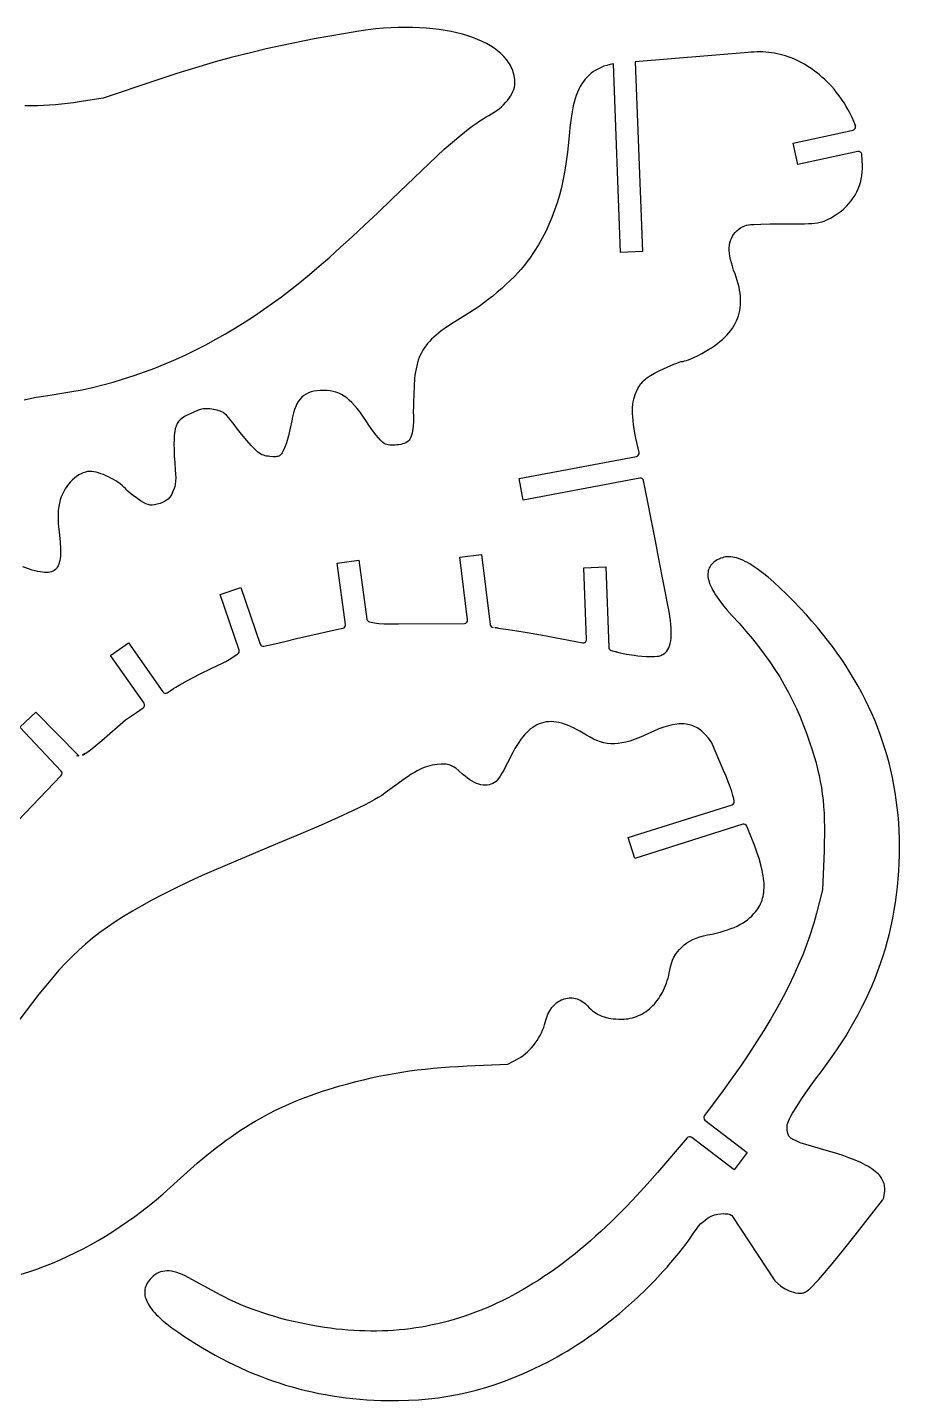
# Model space of a CAD drawing. Header units: millimetres. Extents: x 307 to 1088, y -456 to -130.
# Drawn here: x 496.6 to 686, y -429.7 to -131.4 of the extents above; entities that cross this region are included whole.
import ezdxf

# ---------------------------------------------------------------- set-up
doc = ezdxf.new("R2010")
doc.units = ezdxf.units.MM

msp = doc.modelspace()

# ---------------------------------------------------------------- linework, layer by layer
at = {"flags": 128}
for points in [[(495.899892, -212.302143), (497.472178, -211.95145), (498.479669, -211.757772), (500.060555, -211.489667), (501.998152, -211.182561), (504.075781, -210.87188), (506.259835, -210.522642), (508.469925, -210.104616), (510.701524, -209.619451), (512.950104, -209.068793), (515.211135, -208.454284), (517.480093, -207.777575), (519.752448, -207.040311), (522.023671, -206.24414), (524.289238, -205.390704), (526.544621, -204.481651), (528.785288, -203.518631), (531.006713, -202.503286), (533.204371, -201.437263), (535.373733, -200.32221), (537.510271, -199.159771), (539.609457, -197.951595), (541.783, -196.645783), (543.871363, -195.348689), (545.895271, -194.043555), (547.875455, -192.71363), (549.832639, -191.342158), (551.787555, -189.912386), (553.760929, -188.407557), (555.773487, -186.810924), (557.845962, -185.105726), (559.999077, -183.275212), (562.253564, -181.302628), (564.630151, -179.171217), (567.149564, -176.864232), (569.832531, -174.364911), (572.699783, -171.656505), (575.772044, -168.722258), (587.092506, -157.860514), (590.75345, -154.805515), (591.537674, -154.166924), (592.363658, -153.523031), (593.206576, -152.891371), (594.041601, -152.289477), (594.843905, -151.734887), (595.588669, -151.245133), (596.251061, -150.837753), (596.806254, -150.530278), (597.400307, -150.206564), (597.974498, -149.852909), (598.526278, -149.472447), (599.053099, -149.068319), (599.552414, -148.643663), (600.021677, -148.201619), (600.458339, -147.745321), (600.859855, -147.277912), (601.223671, -146.802529), (601.547248, -146.322308), (601.828031, -145.840388), (602.063475, -145.359911), (602.251032, -144.884012), (602.388156, -144.415828), (602.4723, -143.958503), (602.500914, -143.515169), (602.490821, -143.106986), (602.460693, -142.704374), (602.410747, -142.307413), (602.341201, -141.91618), (602.252278, -141.530759), (602.144193, -141.151226), (602.017169, -140.777664), (601.871425, -140.410149), (601.707179, -140.048761), (601.524652, -139.693583), (601.324064, -139.344692), (601.105632, -139.002168), (600.869577, -138.666091), (600.616117, -138.336539), (600.057864, -137.697338), (599.432628, -137.085196), (598.742166, -136.500751), (597.988234, -135.944645), (597.172586, -135.41751), (596.296975, -134.919982), (595.363163, -134.452704), (594.372901, -134.016308), (593.327945, -133.611434), (592.230054, -133.238718), (591.080979, -132.898798), (589.882477, -132.592307), (588.636303, -132.319886), (587.344216, -132.082172), (586.007969, -131.879801), (584.629316, -131.713411), (583.210016, -131.583637), (581.751822, -131.491119), (580.256489, -131.436491), (578.725777, -131.420392), (577.161438, -131.443456), (575.565226, -131.506325), (573.938901, -131.609634), (572.284214, -131.754018), (570.602924, -131.940118), (568.551854, -132.232467), (565.654873, -132.69979), (562.29717, -133.277715), (558.863927, -133.90187), (548.486836, -136.031917), (545.31066, -136.849845), (540.867284, -137.955654), (539.564334, -138.295434), (537.905925, -138.760237), (533.794585, -139.981939), (529.076986, -141.454819), (524.296842, -143.012928), (513.072172, -146.759386), (507.832225, -147.59847), (506.580493, -147.785785), (505.312337, -147.949619), (504.028541, -148.090067), (502.729888, -148.207215), (501.417157, -148.301161), (500.091133, -148.371993), (498.752597, -148.419804), (497.402332, -148.444687), (496.041119, -148.446728)], [(624.414805, -266.96589), (624.830816, -267.104679)]]:
    msp.add_lwpolyline(points, dxfattribs=at)
for points in [[(598.875946, -261.9139), (598.098094, -261.776808), (599.352975, -261.990879), (600.525392, -262.136544), (602.464346, -262.407819), (605.121019, -262.840728), (608.145545, -263.375663), (617.20956, -265.09568, 0.481977), (618.055088, -264.367869), (617.459799, -248.78019), (622.210336, -248.598769), (622.877516, -266.068917, 0.330252), (623.409029, -266.731433), (625.374462, -267.247396), (626.022717, -267.389971), (626.752568, -267.528334), (628.364956, -267.776138), (629.201458, -267.877444), (630.027466, -267.958255), (631.134289, -268.040834), (632.05503, -268.079943), (632.817262, -268.071374), (633.448568, -268.010912), (633.723739, -267.959904), (633.976518, -267.894347), (634.210356, -267.813709), (634.428693, -267.717469), (634.634981, -267.605097), (634.832664, -267.476066), (635.216012, -267.165927), (635.48331, -266.882736), (635.717899, -266.546447), (635.919785, -266.156871), (636.088975, -265.71382), (636.225472, -265.217103), (636.329282, -264.666535), (636.400416, -264.061926), (636.438876, -263.403086), (636.444669, -262.689829), (636.417802, -261.921965), (636.358279, -261.099307), (636.266109, -260.221666), (636.141295, -259.288851), (635.983845, -258.300677), (635.793766, -257.256953), (635.57106, -256.157491), (635.103271, -253.846669), (634.47228, -250.586288), (633.760758, -246.809705), (633.05139, -242.950285), (630.445536, -229.852474, 0.411417), (629.613687, -229.29093), (604.27027, -234.081768), (603.387228, -229.410499), (628.895217, -224.588551, 0.422253), (629.459563, -223.736278), (628.77675, -220.59748), (628.573531, -219.551957), (628.402933, -218.576793), (628.264785, -217.66716), (628.158911, -216.818226), (628.085136, -216.025164), (628.043286, -215.283143), (628.033189, -214.587336), (628.054665, -213.932912), (628.107544, -213.315042), (628.191649, -212.728897), (628.306808, -212.169649), (628.452843, -211.632466), (628.629583, -211.112521), (628.836852, -210.604984), (629.2079, -209.826352), (629.397542, -209.480644), (629.595044, -209.159366), (629.804239, -208.859039), (630.028961, -208.576181), (630.273045, -208.307316), (630.540329, -208.04896), (630.834642, -207.797637), (631.159821, -207.549864), (631.519703, -207.302159), (631.918117, -207.051048), (632.845891, -206.524673), (633.97382, -205.9429), (635.574939, -205.177038), (637.016509, -204.549861), (637.628087, -204.308506), (638.14053, -204.126092), (638.534088, -204.010713), (638.789009, -203.970456), (639.01741, -203.943315), (639.334958, -203.865535), (639.727235, -203.742568), (640.179818, -203.579867), (641.208225, -203.157075), (642.304816, -202.640791), (643.085848, -202.236106), (643.83161, -201.824077), (644.542202, -201.40448), (645.217724, -200.977097), (645.858276, -200.541705), (646.463957, -200.098083), (647.034867, -199.646013), (647.571104, -199.18527), (648.07277, -198.715639), (648.539965, -198.236894), (648.972788, -197.748818), (649.371337, -197.251188), (649.735715, -196.743784), (650.06602, -196.226387), (650.362351, -195.698774), (650.624808, -195.160723), (650.853492, -194.612017), (651.048503, -194.052433), (651.209939, -193.481753), (651.3379, -192.899752), (651.432486, -192.30621), (651.493798, -191.700912), (651.521935, -191.083629), (651.516996, -190.454147), (651.479082, -189.81224), (651.408291, -189.157693), (651.304725, -188.490279), (651.168482, -187.809782), (650.999663, -187.115981), (650.798364, -186.408652), (650.564691, -185.687577), (650.29874, -184.952535), (649.99037, -184.104714), (649.725928, -183.298497), (649.505469, -182.532528), (649.329043, -181.805454), (649.196708, -181.115922), (649.108515, -180.462577), (649.064514, -179.844067), (649.064763, -179.259038), (649.109316, -178.706138), (649.198223, -178.184011), (649.331537, -177.691304), (649.509312, -177.226665), (649.731605, -176.788736), (649.998463, -176.376169), (650.309945, -175.987608), (650.666101, -175.621698), (651.213182, -175.138442), (651.479624, -174.940699), (651.758104, -174.769641), (652.061198, -174.623344), (652.401487, -174.499877), (652.791545, -174.397317), (653.24395, -174.313732), (653.771285, -174.2472), (654.386122, -174.195793), (655.92862, -174.130637), (657.972067, -174.102849), (660.617083, -174.097012), (663.324142, -174.091699), (665.414711, -174.061879), (666.268039, -174.031278), (667.01432, -173.986747), (667.669245, -173.925684), (668.248501, -173.845489), (668.767785, -173.743559), (669.242786, -173.617293), (669.689194, -173.464088), (670.122702, -173.281344), (670.559, -173.066461), (671.013782, -172.816838), (672.041554, -172.202956), (672.707038, -171.767271), (673.339731, -171.294731), (673.938236, -170.787716), (674.501152, -170.248601), (675.02708, -169.679761), (675.514619, -169.083571), (675.962368, -168.462407), (676.36893, -167.818649), (676.732906, -167.154665), (677.05289, -166.472839), (677.327488, -165.775541), (677.5553, -165.065148), (677.73492, -164.344038), (677.864957, -163.614587), (677.944004, -162.879166), (677.970664, -162.140157), (677.963545, -161.464573), (677.854868, -159.041682, 0.464299), (676.991912, -158.376613), (663.962866, -161.191174), (662.959052, -156.544361), (675.974938, -153.732643, 0.463378), (676.357803, -152.44644), (676.451745, -152.732182), (675.977585, -151.487962), (675.66949, -150.805775), (675.309734, -150.084462), (674.903942, -149.334837), (674.457746, -148.567715), (673.976774, -147.793912), (673.466656, -147.024244), (672.933019, -146.269525), (672.381493, -145.54057), (671.817707, -144.848198), (671.247291, -144.20322), (670.742198, -143.670765), (670.230731, -143.157571), (669.713011, -142.66369), (669.189161, -142.189164), (668.659301, -141.734047), (668.123557, -141.298381), (667.582045, -140.882216), (667.034893, -140.485599), (666.482221, -140.108574), (665.924149, -139.751194), (665.360803, -139.413501), (664.792303, -139.095546), (664.218768, -138.797373), (663.640328, -138.519033), (663.057098, -138.26057), (662.469201, -138.022034), (661.876763, -137.803471), (661.279903, -137.604927), (660.678743, -137.42645), (660.073404, -137.26809), (659.464012, -137.129891), (658.850689, -137.011901), (658.233554, -136.914169), (657.612729, -136.83674), (656.988338, -136.779661), (656.360501, -136.742982), (655.729344, -136.726749), (655.094984, -136.731009), (654.457549, -136.755808), (653.817157, -136.801197), (653.173929, -136.867218), (628.624084, -138.912776), (630.201071, -180.087938), (625.450554, -180.26988), (623.881732, -139.307922), (623.167855, -139.465358), (622.487717, -139.649741), (621.840574, -139.86186), (621.225682, -140.102496), (620.64229, -140.372435), (620.089656, -140.672458), (619.567035, -141.00335), (619.073677, -141.365897), (618.60884, -141.760884), (618.171774, -142.189091), (617.761737, -142.651305), (617.377982, -143.14831), (617.019761, -143.680889), (616.68633, -144.249826), (616.376942, -144.855906), (616.090851, -145.499912), (615.827313, -146.182629), (615.585581, -146.90484), (615.364908, -147.667332), (615.164548, -148.470886), (614.983758, -149.316287), (614.821789, -150.204318), (614.677895, -151.135767), (614.551332, -152.111414), (614.441353, -153.132043), (614.347214, -154.198441), (614.149852, -156.420401), (613.917403, -158.540849), (613.647644, -160.566828), (613.338354, -162.505388), (612.987311, -164.363574), (612.592292, -166.148433), (612.151075, -167.867013), (611.66144, -169.526361), (611.121162, -171.133522), (610.528024, -172.695547), (609.8798, -174.219477), (609.174268, -175.712364), (608.409209, -177.181252), (607.582401, -178.63319), (606.69162, -180.075224), (605.734644, -181.514402), (605.181852, -182.277747), (604.555564, -183.070177), (603.862381, -183.885826), (603.108894, -184.718829), (602.301703, -185.563322), (601.447399, -186.413442), (600.552582, -187.263324), (599.623848, -188.107107), (598.66779, -188.938923), (597.691007, -189.752913), (596.700093, -190.543208), (595.701644, -191.303948), (594.702258, -192.029268), (593.708527, -192.713305), (592.727049, -193.350193), (591.764421, -193.93407), (590.038667, -194.963943), (588.493895, -195.939105), (587.120495, -196.875715), (586.495059, -197.334613), (585.90886, -197.789935), (585.3607, -198.243699), (584.849379, -198.697928), (584.373693, -199.154637), (583.932441, -199.615851), (583.524425, -200.083588), (583.14844, -200.55987), (582.803286, -201.046713), (582.487763, -201.546142), (582.200669, -202.060173), (581.940803, -202.590828), (581.706961, -203.140129), (581.497947, -203.710093), (581.312557, -204.302744), (581.149588, -204.920096), (581.007842, -205.564175), (580.886116, -206.236999), (580.783209, -206.940586), (580.697922, -207.676959), (580.575395, -209.256143), (580.508924, -210.990707), (580.488903, -212.896816), (580.432975, -213.833627), (580.423348, -214.841874), (580.430764, -215.893557), (580.425958, -216.96068), (580.379666, -218.015241), (580.331817, -218.529063), (580.262624, -219.029245), (580.168429, -219.512287), (580.045571, -219.97469), (579.890396, -220.412954), (579.699242, -220.823581), (579.537967, -221.059695), (579.323189, -221.27068), (579.061465, -221.457182), (578.75935, -221.619852), (578.423406, -221.759337), (578.060187, -221.876283), (577.676254, -221.971341), (577.278161, -222.045157), (576.872469, -222.09838), (576.465735, -222.131658), (576.064514, -222.14564), (575.675366, -222.140969), (575.304849, -222.118299), (574.959521, -222.078275), (574.645937, -222.021548), (574.370657, -221.948762), (574.238213, -221.891106), (574.085008, -221.796651), (573.723666, -221.505846), (573.301321, -221.093363), (572.832664, -220.576209), (572.332387, -219.9714), (571.81518, -219.295945), (571.295734, -218.566855), (570.788744, -217.801142), (570.121774, -216.777083), (569.480101, -215.840509), (568.859887, -214.988466), (568.257301, -214.218002), (567.668511, -213.526157), (567.089678, -212.909977), (566.516973, -212.366509), (565.94656, -211.892795), (565.374606, -211.485879), (564.797278, -211.142808), (564.210739, -210.860625), (563.611159, -210.636374), (562.994704, -210.467103), (562.357537, -210.349853), (561.695825, -210.281671), (561.005739, -210.259601), (560.22179, -210.279508), (559.49571, -210.340799), (558.824999, -210.445832), (558.207164, -210.596957), (557.63971, -210.796534), (557.120141, -211.046916), (556.64596, -211.350458), (556.214675, -211.709519), (555.823787, -212.126449), (555.4708, -212.603606), (555.153223, -213.143344), (554.868556, -213.748019), (554.614307, -214.41999), (554.387979, -215.161607), (554.187077, -215.975226), (554.009104, -216.863204), (553.675799, -218.49273), (553.272403, -220.140077), (552.849789, -221.613078), (552.647171, -222.224147), (552.458825, -222.719573), (552.181723, -223.351325), (551.92404, -223.837864), (551.793985, -224.031692), (551.658591, -224.195234), (551.514459, -224.330497), (551.358195, -224.439487), (551.1864, -224.524211), (550.995676, -224.586674), (550.782624, -224.62888), (550.543849, -224.65284), (549.975537, -224.654038), (549.263559, -224.606317), (548.896141, -224.568335), (548.552591, -224.515732), (548.227308, -224.444125), (547.914702, -224.34913), (547.609176, -224.226366), (547.305139, -224.071447), (546.996994, -223.879992), (546.679149, -223.647616), (546.346005, -223.369937), (545.991973, -223.042572), (545.19886, -222.22125), (544.255056, -221.148583), (543.115807, -219.78951), (542.23038, -218.643663), (541.295948, -217.388511), (540.81152, -216.768271), (540.316243, -216.178695), (539.810579, -215.639106), (539.294999, -215.16884), (539.168568, -215.081015), (538.988335, -214.981706), (538.485846, -214.764686), (537.826293, -214.549846), (537.449731, -214.453261), (537.048441, -214.369248), (536.627263, -214.301813), (536.191048, -214.254962), (535.74464, -214.232706), (535.292882, -214.239055), (534.840619, -214.278012), (534.3927, -214.353591), (533.95397, -214.469796), (533.529269, -214.630638), (531.956986, -215.332563), (531.300962, -215.647751), (530.725681, -215.958083), (530.226634, -216.277796), (529.799323, -216.62114), (529.61116, -216.806123), (529.439241, -217.002354), (529.283003, -217.211613), (529.141885, -217.435683), (529.015325, -217.676342), (528.902755, -217.935371), (528.803615, -218.21455), (528.717341, -218.515661), (528.581146, -219.190796), (528.489663, -219.97502), (528.438389, -220.882578), (528.422819, -221.927711), (528.438453, -223.124664), (528.480785, -224.487681), (528.584303, -225.98493), (528.723971, -227.600363), (528.776189, -228.414395), (528.80004, -229.212366), (528.783051, -229.979076), (528.712759, -230.699324), (528.614182, -231.117424), (528.46015, -231.556599), (528.13611, -232.396671), (527.967087, -232.806901), (527.749398, -233.185443), (527.48277, -233.532535), (527.166929, -233.848421), (526.801596, -234.133343), (526.386498, -234.387544), (525.921362, -234.611267), (525.405909, -234.80475), (524.766247, -235.000567), (524.21528, -235.127635), (523.724391, -235.182063), (523.492536, -235.18082), (523.264969, -235.159955), (523.038116, -235.118985), (522.8084, -235.05742), (522.326069, -234.870564), (521.789363, -234.595491), (521.169668, -234.228311), (520.265012, -233.622392), (519.341434, -232.924134), (518.507187, -232.219905), (518.157391, -231.892545), (517.870525, -231.596078), (517.528016, -231.244805), (517.140957, -230.896862), (516.714882, -230.554917), (516.25532, -230.22164), (515.767802, -229.899696), (515.257859, -229.591754), (514.731026, -229.300479), (514.192833, -229.02854), (513.648806, -228.778606), (513.104485, -228.553342), (512.565393, -228.355414), (512.03707, -228.187493), (511.525038, -228.052245), (511.034836, -227.952337), (510.571991, -227.890435), (510.142037, -227.869208), (509.674755, -227.901818), (509.199588, -227.997355), (508.720128, -228.152376), (508.239962, -228.363439), (507.762684, -228.627105), (507.291883, -228.93993), (506.83115, -229.298475), (506.384072, -229.699299), (505.954243, -230.138958), (505.545254, -230.614013), (505.160694, -231.121025), (504.804153, -231.656547), (504.47922, -232.217141), (504.18949, -232.799365), (503.93855, -233.399779), (503.729989, -234.01494), (503.538745, -234.743963), (503.396375, -235.502801), (503.302427, -236.310252), (503.256439, -237.185118), (503.25796, -238.146201), (503.306534, -239.212302), (503.401704, -240.402221), (503.543017, -241.73476), (503.694446, -243.242382), (503.773992, -244.583414), (503.785, -245.192666), (503.775863, -245.761715), (503.745858, -246.291049), (503.694261, -246.781146), (503.620346, -247.232488), (503.523392, -247.645561), (503.402672, -248.020846), (503.257461, -248.358825), (503.087039, -248.659979), (502.890678, -248.924793), (502.667653, -249.153748), (502.417241, -249.347326), (502.138719, -249.50601), (501.831363, -249.630282), (501.494445, -249.720625), (501.127243, -249.777521), (500.729034, -249.801452), (500.299089, -249.7929), (499.836692, -249.752351), (499.341111, -249.680282), (498.811622, -249.577178), (498.247505, -249.443524), (497.648036, -249.279796), (497.012485, -249.086484), (495.630253, -248.613021)], [(509.123623, -289.140018), (508.542326, -289.496808), (509.687365, -288.780556), (510.317336, -288.312884), (511.027268, -287.737795), (512.741967, -286.268564), (517.911904, -281.787662), (520.270332, -280.215902), (521.74896, -279.207474, 0.41857), (521.930271, -278.207848), (514.629386, -267.837036), (518.516725, -265.100412), (526.000358, -275.730815, 0.402603), (526.970425, -275.919295), (527.607325, -275.507825), (528.331162, -275.007776), (528.827701, -274.685433), (529.548459, -274.261695), (531.525886, -273.182316), (533.989917, -271.914201), (536.667035, -270.601921), (538.818122, -269.560954), (539.681691, -269.116572), (540.41328, -268.705046), (542.284655, -267.495499, 0.344404), (542.572252, -266.665717), (538.438597, -254.586665), (542.936507, -253.047405), (547.14419, -265.342777, 0.382353), (547.974311, -265.807842), (550.303225, -265.287705), (552.502592, -264.769179), (555.017862, -264.154463), (563.740806, -262.168536), (565.117666, -261.919033, 0.400995), (565.697229, -261.122144), (563.90101, -247.79027), (568.61244, -247.155493), (570.333486, -259.929418, 0.313663), (570.883818, -260.529942), (571.990491, -260.77869), (572.442946, -260.850409), (572.945955, -260.904866), (574.115971, -260.970184), (575.525211, -260.991032), (577.198353, -260.983802), (591.515683, -260.871737, 0.448704), (592.217715, -260.070367), (590.522891, -246.487162), (595.240312, -245.898553), (597.138761, -261.113722, 0.333241), (597.732769, -261.729423)], [(574.940393, -429.671041), (577.180285, -429.670433), (579.38404, -429.608845), (581.555289, -429.485431), (583.697663, -429.299347), (585.814793, -429.049751), (587.910308, -428.735792), (589.987842, -428.356629), (592.051028, -427.91142), (594.103491, -427.399316), (596.148867, -426.819476), (598.190786, -426.171051), (600.232878, -425.453202), (602.278774, -424.665082), (604.332107, -423.805844), (606.396506, -422.874644), (608.475604, -421.87064), (609.549344, -421.324099), (610.621642, -420.755813), (611.692013, -420.166196), (612.759961, -419.555654), (613.825004, -418.924603), (614.886648, -418.273452), (615.944406, -417.602613), (616.99779, -416.912496), (618.046309, -416.203511), (619.089474, -415.47607), (620.126797, -414.730584), (621.15779, -413.967462), (623.198825, -412.389964), (625.208666, -410.746858), (627.183404, -409.041434), (629.119126, -407.27698), (631.011919, -405.45678), (632.857871, -403.584127), (634.65307, -401.662306), (635.530415, -400.683985), (636.393604, -399.694604), (637.24215, -398.694574), (638.075564, -397.684306), (638.893355, -396.664214), (639.695034, -395.634705), (640.11909, -395.053566), (640.551528, -394.420804), (641.449469, -393.087771), (641.918929, -392.431177), (642.40469, -391.810316), (642.908733, -391.247026), (643.168228, -390.993798), (643.433035, -390.763148), (643.806345, -390.46536), (644.236744, -390.142004), (644.680408, -389.839391), (645.093512, -389.603837), (645.456727, -389.449879), (645.835219, -389.327756), (646.216091, -389.233983), (646.586446, -389.165076), (647.244031, -389.087919), (647.70481, -389.068394), (648.164862, -389.081962), (648.734434, -389.14056), (649.014597, -389.195138), (649.267312, -389.271043), (649.474299, -389.371631), (649.554932, -389.43223), (649.61728, -389.500257), (658.941251, -403.650835), (660.164106, -404.743965), (660.451017, -404.971805), (660.798444, -405.200314), (661.19308, -405.423347), (661.62162, -405.634765), (662.070754, -405.828424), (662.527176, -405.998185), (662.977577, -406.137902), (663.408651, -406.241435), (664.025314, -406.344159), (664.299724, -406.368863), (664.557241, -406.373016), (664.802148, -406.354528), (665.038734, -406.311311), (665.271285, -406.241283), (665.504088, -406.142352), (665.741432, -406.012435), (665.987601, -405.849444), (666.523569, -405.415888), (667.146289, -404.824995), (667.890059, -404.060069), (668.507178, -403.383161), (669.320695, -402.447203), (671.397689, -399.967175), (673.842564, -396.958023), (676.37685, -393.757797), (682.332324, -386.132894), (682.403921, -386.041228), (682.532353, -385.766687), (682.620806, -385.504955), (682.695506, -385.142924), (682.782675, -384.567483), (682.821838, -384.217731), (682.838717, -383.874654), (682.832732, -383.537976), (682.8033, -383.207423), (682.749846, -382.88272), (682.67179, -382.563596), (682.568552, -382.249775), (682.439555, -381.940981), (682.284216, -381.636944), (682.101957, -381.33739), (681.892198, -381.04204), (681.654363, -380.750625), (681.38787, -380.462867), (681.092143, -380.178495), (680.766596, -379.897234), (680.410657, -379.618809), (680.023743, -379.342949), (679.605275, -379.069375), (679.154674, -378.797817), (678.671363, -378.528001), (677.604285, -377.992492), (676.399408, -377.460659), (675.052098, -376.930308), (673.557721, -376.399248), (671.911644, -375.865286), (670.109231, -375.326227), (664.449, -373.69523), (663.415587, -373.201979), (662.886762, -372.934143), (662.419042, -372.647974), (662.266443, -372.523279), (662.134453, -372.381571), (662.021588, -372.225369), (661.926366, -372.057199), (661.782897, -371.695037), (661.692162, -371.315266), (661.642276, -370.938062), (661.621359, -370.583613), (661.618884, -370.023685), (661.653729, -369.745447), (661.756898, -369.388543), (661.926337, -368.956226), (662.160001, -368.451746), (662.455838, -367.878354), (662.811798, -367.239307), (663.695885, -365.77725), (664.795866, -364.091589), (666.095336, -362.208347), (667.5779, -360.153539), (669.227155, -357.953186), (670.341143, -356.46343), (671.416686, -354.965651), (672.453806, -353.459765), (673.452539, -351.945673), (674.412911, -350.423292), (675.334949, -348.892526), (676.218684, -347.35329), (677.064143, -345.80549), (677.87136, -344.249035), (678.640358, -342.683837), (679.371171, -341.109807), (680.063824, -339.526851), (680.718348, -337.934881), (681.33477, -336.333808), (681.913123, -334.723538), (682.453434, -333.103983), (682.95573, -331.475051), (683.420041, -329.836656), (683.846397, -328.188704), (684.234827, -326.531103), (684.585358, -324.863768), (684.898022, -323.186604), (685.172846, -321.499524), (685.409859, -319.802436), (685.609092, -318.095248), (685.770571, -316.377875), (685.894325, -314.650222), (685.980386, -312.9122), (686.028782, -311.163719), (686.039538, -309.404689), (686.01269, -307.635017), (685.948261, -305.854618), (685.85162, -304.177338), (685.718536, -302.512136), (685.548963, -300.858906), (685.342856, -299.217547), (685.100169, -297.587957), (684.820857, -295.97003), (684.504871, -294.363668), (684.152169, -292.76876), (683.762705, -291.18521), (683.33643, -289.612912), (682.8733, -288.051763), (682.373272, -286.501657), (681.836296, -284.962497), (681.262327, -283.434177), (680.651321, -281.916593), (680.003232, -280.409641), (679.318014, -278.913223), (678.59562, -277.427229), (677.836005, -275.951561), (677.039123, -274.486112), (676.204929, -273.030785), (675.333376, -271.585469), (674.42442, -270.150067), (673.478013, -268.724474), (672.494111, -267.308585), (671.472669, -265.902299), (670.413639, -264.505515), (669.316975, -263.118124), (668.182635, -261.740027), (667.010567, -260.371123), (665.800731, -259.011303), (664.553079, -257.660468), (662.999313, -256.036028), (661.516868, -254.542383), (660.103894, -253.178363), (658.758545, -251.942804), (657.47897, -250.834534), (656.263323, -249.852391), (655.109753, -248.995202), (654.016411, -248.261803), (653.491748, -247.94116), (652.981449, -247.651023), (652.485283, -247.391253), (652.003018, -247.161699), (651.534424, -246.962216), (651.079271, -246.792658), (650.637325, -246.65288), (650.208355, -246.542737), (649.792133, -246.462081), (649.388428, -246.410764), (648.997002, -246.388646), (648.617633, -246.395577), (648.250085, -246.431411), (647.894129, -246.496003), (647.549531, -246.589208), (647.216061, -246.710877), (646.815796, -246.889385), (646.446099, -247.0807), (646.106982, -247.284896), (645.798459, -247.502042), (645.520542, -247.732205), (645.273249, -247.975455), (645.05659, -248.231862), (644.87058, -248.501492), (644.715231, -248.78442), (644.59056, -249.08071), (644.496576, -249.390433), (644.433293, -249.713658), (644.400726, -250.050455), (644.398891, -250.400891), (644.427795, -250.765038), (644.487458, -251.142964), (644.577891, -251.534737), (644.699106, -251.940429), (644.851117, -252.360107), (645.03394, -252.793839), (645.247584, -253.241696), (645.492068, -253.703749), (645.767401, -254.180065), (646.073599, -254.670711), (646.778641, -255.695278), (647.607304, -256.778007), (648.559691, -257.919447), (649.635914, -259.120155), (651.203476, -260.846587), (652.685938, -262.545745), (654.086998, -264.223691), (655.410358, -265.886483), (656.659718, -267.540188), (657.838782, -269.190867), (658.951253, -270.844582), (660.000829, -272.507393), (660.991214, -274.185367), (661.926111, -275.884561), (662.809219, -277.611043), (663.644243, -279.370869), (664.43488, -281.170106), (665.184836, -283.014814), (665.89781, -284.911054), (666.577506, -286.864894), (667.063484, -288.356029), (667.503611, -289.792989), (667.899303, -291.186553), (668.251969, -292.547495), (668.563021, -293.886592), (668.833873, -295.214622), (669.065935, -296.542357), (669.260618, -297.88058), (669.419335, -299.240064), (669.543498, -300.631586), (669.634516, -302.065925), (669.693805, -303.553853), (669.722774, -305.106151), (669.722835, -306.733593), (669.6954, -308.446958), (669.641882, -310.25702), (669.340526, -318.747366), (668.018196, -323.794044), (667.721119, -324.891434), (667.403989, -325.992322), (667.066631, -327.097042), (666.708866, -328.205927), (666.330519, -329.319314), (665.931416, -330.437531), (665.070229, -332.689805), (664.123895, -334.965416), (663.091005, -337.267039), (661.970148, -339.597343), (660.759915, -341.958997), (659.458897, -344.354676), (658.065683, -346.787048), (656.578862, -349.258786), (654.997028, -351.772558), (653.318766, -354.331035), (651.542672, -356.93689), (649.667331, -359.592793), (647.691333, -362.301416), (643.637262, -367.773816, 0.410398), (643.778331, -368.76571), (652.96618, -375.75974), (650.086675, -379.54246), (640.88951, -372.541338, 0.396099), (639.918142, -372.642363), (633.445694, -380.128723), (631.206543, -382.689824), (628.969715, -385.148812), (626.734329, -387.506078), (624.499498, -389.762015), (623.382015, -390.852107), (622.264343, -391.917015), (621.146366, -392.956786), (620.027978, -393.97147), (618.909065, -394.961115), (617.789519, -395.925773), (616.669232, -396.865489), (615.548087, -397.780313), (614.425979, -398.670298), (613.302796, -399.535488), (612.17843, -400.375933), (611.052766, -401.191686), (609.925695, -401.98279), (608.797109, -402.749299), (607.666896, -403.49126), (606.534945, -404.20872), (605.401147, -404.901731), (604.26539, -405.570344), (603.127565, -406.214601), (601.987563, -406.834558), (600.845269, -407.430258), (599.700578, -408.001755), (598.553376, -408.549098), (597.403552, -409.072332), (596.250999, -409.571507), (595.095604, -410.046677), (593.937258, -410.497884), (592.775851, -410.925183), (591.611271, -411.328617), (590.443408, -411.70824), (589.272151, -412.064101), (588.097392, -412.396244), (586.919018, -412.704724), (585.736922, -412.989586), (584.550992, -413.25088), (583.361113, -413.488656), (582.167181, -413.702964), (580.969083, -413.893849), (579.766709, -414.061365), (578.559948, -414.205557), (577.348691, -414.326475), (576.132827, -414.424169), (574.912245, -414.498688), (573.686832, -414.550081), (572.456485, -414.578396), (571.221087, -414.583683), (569.980528, -414.565988), (568.734702, -414.525365), (567.483497, -414.461861), (566.226798, -414.375524), (564.964502, -414.266403), (563.696491, -414.134549), (562.422662, -413.98001), (561.142899, -413.802833), (559.857094, -413.60307), (558.565138, -413.380769), (557.155753, -413.113981), (555.758602, -412.824339), (554.375428, -412.512422), (553.007973, -412.17881), (551.657985, -411.824086), (550.327202, -411.448824), (549.017373, -411.05361), (547.730237, -410.639018), (546.467541, -410.205634), (545.231028, -409.754032), (544.02244, -409.284796), (542.843522, -408.798504), (541.696018, -408.295738), (540.581671, -407.777074), (539.502225, -407.243098), (538.459424, -406.694382), (531.497124, -402.933043), (530.839667, -402.596001), (530.208443, -402.304365), (529.602405, -402.058138), (529.020523, -401.857334), (528.461752, -401.701959), (527.925056, -401.592018), (527.409395, -401.527521), (526.913728, -401.508476), (526.437019, -401.534892), (525.978227, -401.606774), (525.536312, -401.724134), (525.110237, -401.886975), (524.698961, -402.095307), (524.301448, -402.34914), (523.916657, -402.64848), (523.543547, -402.993333), (523.264603, -403.289103), (523.014978, -403.589231), (522.794687, -403.893748), (522.603745, -404.202687), (522.442166, -404.516075), (522.309964, -404.833942), (522.207157, -405.156322), (522.133755, -405.483243), (522.089776, -405.814735), (522.075233, -406.150831), (522.090142, -406.491557), (522.134516, -406.836945), (522.208371, -407.187027), (522.311721, -407.541832), (522.444581, -407.901389), (522.606963, -408.265731), (522.798887, -408.634888), (523.020364, -409.008888), (523.271409, -409.387763), (523.552037, -409.771541), (523.862262, -410.160257), (524.202099, -410.553938), (524.571563, -410.952613), (524.970669, -411.356316), (525.857863, -412.178922), (526.8638, -413.021994), (527.988594, -413.885777), (529.232366, -414.770515), (530.584, -415.683473), (531.937518, -416.566571), (533.293228, -417.419914), (534.651436, -418.243597), (536.012452, -419.03772), (537.376579, -419.802386), (538.744124, -420.537692), (540.115392, -421.24374), (541.490693, -421.920626), (542.870332, -422.568456), (544.254616, -423.187327), (545.643851, -423.777339), (547.038345, -424.338589), (548.4384, -424.871182), (549.844329, -425.375215), (551.256433, -425.850789), (552.675022, -426.298005), (554.100402, -426.716958), (555.532877, -427.107753), (556.972759, -427.470491), (558.42035, -427.805265), (559.875956, -428.112181), (561.339886, -428.391338), (562.812447, -428.642834), (564.293943, -428.866771), (565.784684, -429.063247), (567.284972, -429.232364), (568.795118, -429.374221), (570.315426, -429.488916), (571.846205, -429.576551), (573.387758, -429.637226), (574.940393, -429.671041)], [(491.425242, -306.982884), (503.919532, -293.911777, 0.398194), (503.924378, -292.931426), (494.966718, -283.372818), (498.435578, -280.122045), (507.770496, -289.657873, -0.360919), (507.318637, -289.601047)], [(495.210467, -402.233463), (496.928057, -401.688686), (498.636328, -401.101757), (500.335108, -400.472753), (502.024223, -399.80175), (503.703495, -399.088826), (505.372748, -398.334054), (507.031814, -397.537515), (508.68051, -396.699282), (510.318667, -395.819436), (511.946107, -394.898049), (513.562657, -393.9352), (515.16814, -392.930965), (516.762382, -391.885422), (518.345209, -390.798646), (519.916447, -389.670714), (521.475918, -388.501703), (523.023449, -387.291689), (524.558868, -386.04075), (526.081995, -384.748962), (527.592657, -383.416402), (529.09068, -382.043145), (531.28845, -380.030368), (533.446856, -378.137417), (535.574689, -376.359146), (536.629885, -375.511405), (537.68073, -374.690409), (538.728326, -373.895509), (539.773769, -373.126062), (540.818156, -372.381429), (541.862589, -371.660962), (542.90816, -370.964024), (543.955972, -370.289966), (545.007124, -369.638145), (546.062712, -369.007924), (547.123833, -368.398654), (548.191587, -367.809695), (549.267072, -367.240401), (550.351388, -366.690132), (551.445628, -366.158243), (552.550895, -365.644091), (553.668287, -365.147036), (554.7989, -364.666431), (555.943835, -364.201635), (557.104186, -363.752004), (558.281053, -363.316894), (559.475536, -362.895663), (560.688733, -362.487668), (561.92174, -362.092268), (564.451581, -361.336672), (566.199194, -360.850706), (567.915336, -360.397973), (569.606236, -359.977501), (571.278121, -359.58831), (572.937214, -359.229431), (574.589743, -358.899881), (576.241936, -358.598691), (577.900017, -358.324887), (579.570214, -358.077489), (581.258751, -357.855525), (582.971858, -357.658017), (584.715758, -357.483995), (586.496678, -357.33248), (588.320845, -357.202501), (590.194484, -357.093078), (592.123824, -357.003237), (600.928629, -356.642045), (603.276016, -355.35194), (603.767318, -355.058744), (604.253139, -354.723544), (604.730959, -354.349747), (605.19826, -353.940748), (605.652524, -353.499957), (606.09123, -353.030771), (606.511864, -352.536593), (606.911908, -352.020826), (607.288841, -351.486871), (607.640145, -350.938134), (607.963305, -350.37801), (608.2558, -349.809905), (608.515112, -349.237222), (608.738723, -348.663361), (608.924117, -348.091726), (609.068774, -347.525717), (609.185276, -347.053919), (609.322655, -346.60159), (609.479929, -346.169111), (609.65611, -345.756863), (609.850218, -345.365224), (610.061269, -344.994576), (610.288275, -344.645297), (610.530256, -344.31777), (610.786226, -344.012373), (611.055202, -343.729489), (611.336199, -343.469495), (611.628235, -343.232772), (611.930323, -343.0197), (612.24148, -342.83066), (612.560723, -342.666031), (612.887066, -342.526195), (613.219527, -342.411528), (613.557123, -342.322417), (613.898867, -342.259236), (614.243774, -342.222367), (614.590864, -342.212191), (614.939151, -342.229089), (615.287653, -342.273436), (615.635382, -342.345619), (615.981357, -342.446014), (616.324591, -342.575002), (616.664105, -342.732965), (616.99891, -342.92028), (617.328022, -343.137328), (617.650462, -343.384491), (617.965241, -343.662146), (618.27138, -343.970676), (618.634854, -344.344904), (619.002386, -344.689593), (619.375915, -345.005496), (619.757378, -345.293365), (620.148722, -345.553951), (620.551883, -345.788012), (620.968806, -345.996294), (621.401432, -346.179553), (621.851698, -346.338541), (622.32155, -346.474009), (622.812926, -346.586712), (623.327767, -346.677399), (623.868017, -346.746827), (624.435613, -346.795743), (625.032502, -346.824904), (625.660617, -346.835061), (626.144077, -346.823207), (626.621479, -346.786546), (627.092417, -346.725493), (627.556493, -346.640451), (628.013303, -346.531834), (628.462446, -346.400049), (628.903518, -346.245506), (629.336115, -346.068614), (629.759839, -345.869785), (630.174286, -345.649423), (630.579053, -345.407943), (630.973737, -345.145751), (631.357937, -344.863256), (631.731249, -344.560869), (632.093273, -344.238999), (632.443608, -343.898054), (632.781845, -343.538445), (633.107589, -343.16058), (633.420433, -342.764869), (633.719978, -342.351723), (634.00582, -341.92155), (634.277556, -341.474757), (634.534783, -341.011756), (634.777101, -340.532954), (635.004107, -340.038764), (635.215396, -339.529594), (635.410572, -339.005851), (635.589225, -338.467945), (635.750958, -337.916288), (635.895368, -337.351287), (636.02205, -336.773353), (636.130606, -336.182892), (636.283463, -335.432478), (636.486095, -334.716711), (636.738103, -334.035964), (637.039083, -333.390609), (637.38864, -332.781018), (637.786371, -332.207564), (638.231878, -331.670621), (638.724764, -331.170557), (639.264628, -330.707748), (639.851069, -330.282565), (640.483691, -329.89538), (641.162092, -329.546567), (641.885872, -329.236495), (642.654634, -328.96554), (643.467979, -328.734073), (644.325506, -328.542465), (645.303969, -328.341561), (646.228171, -328.130717), (647.100399, -327.908828), (647.922948, -327.674787), (648.698111, -327.427491), (649.428183, -327.165833), (650.115455, -326.888708), (650.76222, -326.595013), (651.37077, -326.28364), (651.943401, -325.953484), (652.482402, -325.60344), (652.99007, -325.232405), (653.468698, -324.83927), (653.920575, -324.422934), (654.348, -323.982288), (654.75326, -323.516227), (655.014663, -323.18302), (655.256537, -322.840938), (655.478829, -322.489437), (655.681495, -322.12796), (655.864483, -321.755957), (656.027745, -321.372877), (656.171235, -320.978171), (656.294901, -320.571284), (656.3987, -320.151667), (656.482577, -319.718768), (656.546487, -319.272035), (656.590383, -318.810918), (656.614215, -318.334864), (656.617935, -317.843322), (656.601494, -317.335742), (656.564843, -316.811573), (656.507935, -316.270262), (656.43072, -315.71126), (656.215179, -314.537968), (655.917833, -313.287293), (655.538295, -311.954818), (655.076177, -310.536139), (654.531093, -309.026839), (653.902653, -307.422511), (652.851741, -304.908384, 0.388267), (651.978623, -304.503544), (628.550249, -311.918952), (627.115685, -307.386564), (649.652112, -300.25347, 0.379264), (650.13776, -299.441909), (650.041689, -298.930686), (649.852551, -298.229925), (649.578861, -297.363083), (649.230058, -296.358534), (648.815575, -295.244655), (648.344858, -294.049823), (647.82734, -292.802407), (645.219973, -286.672723), (644.457396, -285.700489), (643.902984, -285.045951), (643.618225, -284.748917), (643.32795, -284.472003), (643.031811, -284.215188), (642.729448, -283.978443), (642.420509, -283.761746), (642.104634, -283.565071), (641.781471, -283.388391), (641.450664, -283.231682), (641.111856, -283.094922), (640.764693, -282.97808), (640.408818, -282.881134), (640.043877, -282.80406), (639.669512, -282.746831), (639.285372, -282.709425), (638.891097, -282.691811), (638.486334, -282.693969), (638.070725, -282.715871), (637.643918, -282.757495), (636.755281, -282.899799), (635.817578, -283.120681), (634.827964, -283.419943), (633.783599, -283.79738), (632.681631, -284.252792), (631.519223, -284.785979), (630.428717, -285.290283), (629.394202, -285.729674), (628.410816, -286.104273), (627.47369, -286.414212), (626.577968, -286.659616), (625.718782, -286.84061), (624.89127, -286.957321), (624.090568, -287.009879), (623.311813, -286.998405), (622.550141, -286.923028), (621.800688, -286.783874), (621.058593, -286.58107), (620.318989, -286.314742), (619.577018, -285.985019), (618.827812, -285.592024), (618.066506, -285.135885), (617.325412, -284.678512), (616.604185, -284.259343), (615.902236, -283.878557), (615.218974, -283.53634), (614.553814, -283.232873), (613.906167, -282.968339), (613.275442, -282.742924), (612.661054, -282.556807), (612.062411, -282.410175), (611.478926, -282.30321), (610.910013, -282.236093), (610.355078, -282.209007), (609.813538, -282.222137), (609.284801, -282.275667), (608.768279, -282.369777), (608.263385, -282.504656), (607.769528, -282.680478), (607.286122, -282.897433), (606.812576, -283.155702), (606.348305, -283.455467), (605.892717, -283.796914), (605.445226, -284.180224), (605.005241, -284.605579), (604.572175, -285.073163), (604.145439, -285.583163), (603.724446, -286.135756), (603.308605, -286.731128), (602.897329, -287.369462), (602.49003, -288.050941), (602.086118, -288.775747), (601.685004, -289.544063), (601.286103, -290.356074), (600.881438, -291.178547), (600.465073, -291.978082), (600.048906, -292.734871), (599.644818, -293.429115), (599.264707, -294.041004), (598.920458, -294.55074), (598.623965, -294.938514), (598.387119, -295.184524), (598.033585, -295.445921), (597.662459, -295.658531), (597.274664, -295.822556), (596.871111, -295.938193), (596.452723, -296.005638), (596.020416, -296.025091), (595.575109, -295.996748), (595.117717, -295.920805), (594.649163, -295.797462), (594.170361, -295.626915), (593.68223, -295.409365), (593.185689, -295.145004), (592.681656, -294.834033), (592.171047, -294.476651), (591.654782, -294.073051), (591.133779, -293.623434), (590.313629, -292.898335), (589.626535, -292.342025), (589.317806, -292.121449), (589.024242, -291.936214), (588.739815, -291.784031), (588.45849, -291.662616), (588.174236, -291.569683), (587.881024, -291.502941), (587.572815, -291.46011), (587.243583, -291.4389), (586.497914, -291.452204), (585.595757, -291.524565), (585.059567, -291.587755), (584.534607, -291.675031), (584.014567, -291.789795), (583.493127, -291.935458), (582.96398, -292.11542), (582.420807, -292.333092), (581.857297, -292.591881), (581.267133, -292.895188), (580.644005, -293.246423), (579.981594, -293.648992), (579.27359, -294.106301), (578.51368, -294.621755), (576.812877, -295.840729), (574.828672, -297.333161), (574.236045, -297.764114), (573.554498, -298.217472), (572.777342, -298.696418), (571.897885, -299.204134), (570.909438, -299.743801), (569.805315, -300.3186), (568.578821, -300.931711), (567.223268, -301.58632), (564.098223, -303.032751), (560.376661, -304.683342), (556.005068, -306.563549), (550.929919, -308.69882), (537.093797, -314.517459), (534.555907, -315.639527), (531.597583, -317.011512), (528.586445, -318.459738), (525.890111, -319.810525), (523.594761, -321.014133), (521.438131, -322.192146), (519.408251, -323.354209), (517.493159, -324.50997), (515.680887, -325.669074), (513.959471, -326.84117), (512.31694, -328.0359), (510.741331, -329.262915), (509.220679, -330.531855), (507.743014, -331.852374), (506.296372, -333.234109), (504.868789, -334.686716), (503.448296, -336.219833), (502.022928, -337.84311), (500.580716, -339.566193), (499.109698, -341.398727), (493.336331, -348.945702)]]:
    msp.add_lwpolyline(points, format="xyb", dxfattribs=at)

doc.saveas('drawing.dxf')
